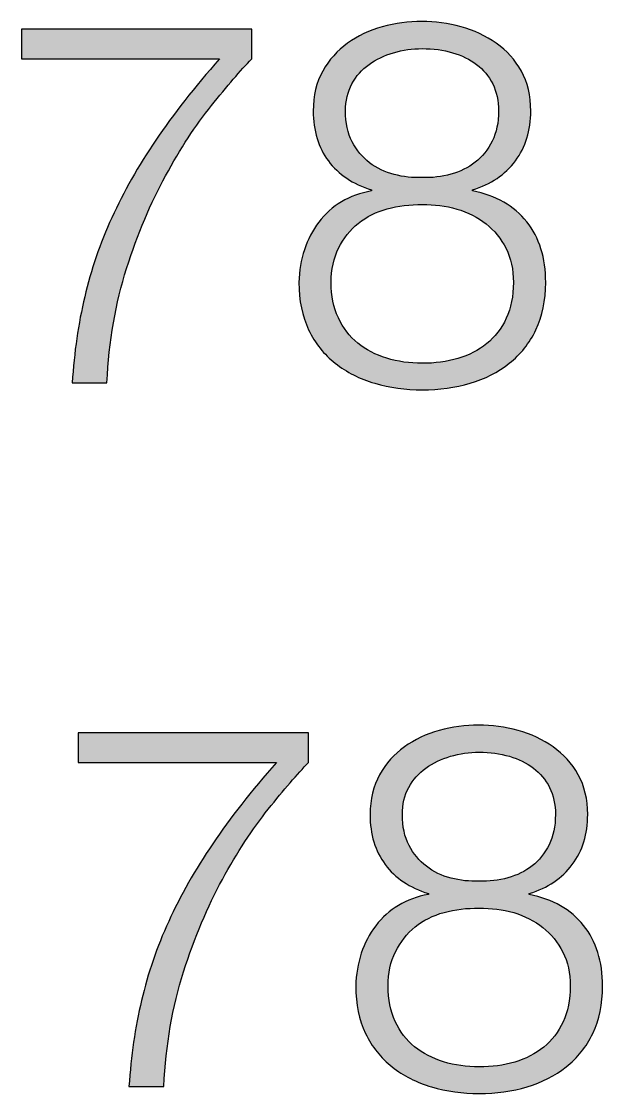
# Paper-space layout 'A0mask (portrait)' of a CAD drawing. Extents: x 0 to 810, y 0 to 1153.
# Drawn here: x 656.95 to 661.35, y 43.87 to 51.99 of the extents above; entities that cross this region are included whole.
import ezdxf
from ezdxf.enums import TextEntityAlignment as Align

# ---------------------------------------------------------------- set-up
doc = ezdxf.new("R2010")
doc.units = 0
doc.layers.get('0').update_dxf_attribs({"linetype": 'CONTINUOUS'})
doc.layers.get('Defpoints').update_dxf_attribs({"linetype": 'CONTINUOUS'})
doc.layers.add('JPP_Mask', color=7, linetype='CONTINUOUS')
doc.styles.add('JPP', font='arial.ttf')

# ---------------------------------------------------------------- blocks, each defined once
blk = doc.blocks.new('A0mask (portrait)')
at = {"true_color": 0x004a91}
h = blk.add_hatch(color=154, dxfattribs=at)
edge = h.paths.add_edge_path()
edge.add_spline(control_points=[(657.3341, 49.2564), (657.3341, 49.2564), (657.5977, 49.2564), (657.5977, 49.2564), (657.6134, 49.5717), (657.6631, 49.8609), (657.7469, 50.1231)], knot_values=[4, 4, 4, 4, 5, 5, 5, 6, 6, 6, 6], degree=3, periodic=0)
edge.add_spline(control_points=[(657.7469, 50.1231), (657.8311, 50.3854), (657.9291, 50.6192), (658.0418, 50.8251)], knot_values=[3, 3, 3, 3, 4, 4, 4, 4], degree=3, periodic=0)
edge.add_spline(control_points=[(658.0418, 50.8251), (658.1539, 51.0306), (658.2699, 51.2076), (658.3887, 51.3562), (658.5075, 51.5049), (658.6098, 51.6232), (658.695, 51.7112)], knot_values=[1, 1, 1, 1, 2, 2, 2, 3, 3, 3, 3], degree=3, periodic=0)
edge.add_spline(control_points=[(658.695, 51.7112), (658.695, 51.7112), (658.695, 51.9361), (658.695, 51.9361), (658.695, 51.9361), (658.4496, 51.9361), (658.1429, 51.9361)], knot_values=[12.624977, 12.624977, 12.624977, 12.624977, 13.624977, 13.624977, 13.624977, 14, 14, 14, 14], degree=3, periodic=0)
edge.add_spline(control_points=[(658.1429, 51.9361), (657.8362, 51.9361), (657.4681, 51.9361), (657.2228, 51.9361)], knot_values=[12.249985, 12.249985, 12.249985, 12.249985, 12.624977, 12.624977, 12.624977, 12.624977], degree=3, periodic=0)
edge.add_spline(control_points=[(657.2228, 51.9361), (657.1614, 51.9361), (657.1078, 51.9361), (657.0647, 51.9361)], knot_values=[12.156237, 12.156237, 12.156237, 12.156237, 12.249985, 12.249985, 12.249985, 12.249985], degree=3, periodic=0)
edge.add_spline(control_points=[(657.0647, 51.9361), (657.0215, 51.9361), (656.9889, 51.9361), (656.9698, 51.9361)], knot_values=[12.062489, 12.062489, 12.062489, 12.062489, 12.156237, 12.156237, 12.156237, 12.156237], degree=3, periodic=0)
edge.add_spline(control_points=[(656.9502, 51.9361), (656.9502, 51.9361), (656.9502, 51.9361), (656.9502, 51.9361), (656.9502, 51.9361), (656.9502, 51.9361), (656.9502, 51.9361)], knot_values=[11.999502, 11.999502, 11.999502, 11.999502, 12, 12, 12, 12.0006, 12.0006, 12.0006, 12.0006], degree=3, periodic=0)
edge.add_spline(control_points=[(656.9502, 51.9264), (656.9502, 51.9172), (656.9502, 51.9021), (656.9502, 51.8839)], knot_values=[11.687496, 11.687496, 11.687496, 11.687496, 11.874992, 11.874992, 11.874992, 11.874992], degree=3, periodic=0)
edge.add_spline(control_points=[(656.9502, 51.8839), (656.9502, 51.8658), (656.9502, 51.8447), (656.9502, 51.8237)], knot_values=[11.5, 11.5, 11.5, 11.5, 11.687496, 11.687496, 11.687496, 11.687496], degree=3, periodic=0)
edge.add_spline(control_points=[(656.9502, 51.8237), (656.9502, 51.8026), (656.9502, 51.7815), (656.9502, 51.7634)], knot_values=[11.312504, 11.312504, 11.312504, 11.312504, 11.5, 11.5, 11.5, 11.5], degree=3, periodic=0)
edge.add_spline(control_points=[(656.9502, 51.7634), (656.9502, 51.7453), (656.9502, 51.7301), (656.9502, 51.7209)], knot_values=[11.125008, 11.125008, 11.125008, 11.125008, 11.312504, 11.312504, 11.312504, 11.312504], degree=3, periodic=0)
edge.add_spline(control_points=[(656.9502, 51.7112), (656.9502, 51.7112), (656.9502, 51.7112), (656.9502, 51.7112), (656.9502, 51.7112), (656.9502, 51.7112), (656.9502, 51.7112)], knot_values=[10.999766, 10.999766, 10.999766, 10.999766, 11, 11, 11, 11.001231, 11.001231, 11.001231, 11.001231], degree=3, periodic=0)
edge.add_spline(control_points=[(656.9569, 51.7112), (656.9595, 51.7112), (656.9629, 51.7112), (656.967, 51.7112)], knot_values=[10.937511, 10.937511, 10.937511, 10.937511, 10.960948, 10.960948, 10.960948, 10.960948], degree=3, periodic=0)
edge.add_spline(control_points=[(656.967, 51.7112), (656.9835, 51.7112), (657.0115, 51.7112), (657.0486, 51.7112)], knot_values=[10.843763, 10.843763, 10.843763, 10.843763, 10.937511, 10.937511, 10.937511, 10.937511], degree=3, periodic=0)
edge.add_spline(control_points=[(657.0486, 51.7112), (657.0857, 51.7112), (657.1319, 51.7112), (657.1846, 51.7112)], knot_values=[10.750015, 10.750015, 10.750015, 10.750015, 10.843763, 10.843763, 10.843763, 10.843763], degree=3, periodic=0)
edge.add_spline(control_points=[(657.1846, 51.7112), (657.3956, 51.7112), (657.7121, 51.7112), (657.9759, 51.7112)], knot_values=[10.375023, 10.375023, 10.375023, 10.375023, 10.750015, 10.750015, 10.750015, 10.750015], degree=3, periodic=0)
edge.add_spline(control_points=[(657.9759, 51.7112), (658.2397, 51.7112), (658.4507, 51.7112), (658.4507, 51.7112), (658.2619, 51.4963), (658.1009, 51.2909), (657.9679, 51.0945), (657.8349, 50.898), (657.7237, 50.702), (657.6347, 50.507)], knot_values=[8, 8, 8, 8, 8.375023, 8.375023, 8.375023, 9.375023, 9.375023, 9.375023, 10.375023, 10.375023, 10.375023, 10.375023], degree=3, periodic=0)
edge.add_spline(control_points=[(657.6347, 50.507), (657.5452, 50.312), (657.4766, 50.1122), (657.4292, 49.9077)], knot_values=[7, 7, 7, 7, 8, 8, 8, 8], degree=3, periodic=0)
edge.add_spline(control_points=[(657.4292, 49.9077), (657.3809, 49.7037), (657.3497, 49.4865), (657.3341, 49.2564)], knot_values=[6, 6, 6, 6, 7, 7, 7, 7], degree=3, periodic=0)
h = blk.add_hatch(color=154, dxfattribs=at)
edge = h.paths.add_edge_path(flags=16)
edge.add_spline(control_points=[(660.2036, 50.8365), (660.2736, 50.8559), (660.3347, 50.8862), (660.3877, 50.9278), (660.4407, 50.969), (660.4833, 51.022), (660.516, 51.0869), (660.5482, 51.1513), (660.5643, 51.2275), (660.5643, 51.3155), (660.5643, 51.3931), (660.5491, 51.4613), (660.5198, 51.521), (660.49, 51.5806), (660.4493, 51.6298), (660.3977, 51.6682), (660.3456, 51.707), (660.285, 51.7368), (660.2154, 51.7576), (660.1454, 51.778), (660.0691, 51.7884), (659.9863, 51.7884), (659.9115, 51.7884), (659.8391, 51.778), (659.7695, 51.7576), (659.6995, 51.7368), (659.6374, 51.707), (659.583, 51.6682), (659.529, 51.6298), (659.4855, 51.5806), (659.4533, 51.521), (659.4211, 51.4613), (659.405, 51.3931), (659.405, 51.3155), (659.405, 51.2251), (659.4216, 51.1475), (659.4552, 51.0826), (659.4888, 51.0182), (659.5328, 50.9652), (659.5873, 50.924), (659.6412, 50.8824), (659.7032, 50.8526), (659.7733, 50.8346), (659.8429, 50.8166), (659.9139, 50.8085), (659.9863, 50.8114), (660.0616, 50.8085), (660.134, 50.8171), (660.2036, 50.8365)], knot_values=[0, 0, 0, 0, 1, 1, 1, 2, 2, 2, 3, 3, 3, 4, 4, 4, 5, 5, 5, 6, 6, 6, 7, 7, 7, 8, 8, 8, 9, 9, 9, 10, 10, 10, 11, 11, 11, 12, 12, 12, 13, 13, 13, 14, 14, 14, 15, 15, 15, 16, 16, 16, 16], degree=3, periodic=0)
edge = h.paths.add_edge_path(flags=16)
edge.add_spline(control_points=[(660.2561, 49.4405), (660.3399, 49.4652), (660.4128, 49.5026), (660.4753, 49.5532), (660.5373, 49.6034), (660.5861, 49.6673), (660.6225, 49.7449), (660.6585, 49.8225), (660.6769, 49.913), (660.6769, 50.0166), (660.6769, 50.1146), (660.658, 50.2008), (660.6206, 50.2741), (660.5832, 50.348), (660.5326, 50.41), (660.4691, 50.4606), (660.4057, 50.5108), (660.3323, 50.5482), (660.2481, 50.5728), (660.1643, 50.5974), (660.0767, 50.6083), (659.9863, 50.606), (659.8935, 50.6083), (659.805, 50.5979), (659.7208, 50.5747), (659.637, 50.5515), (659.5636, 50.5146), (659.5016, 50.4644), (659.4396, 50.4138), (659.3899, 50.3513), (659.3525, 50.276), (659.3151, 50.2012), (659.2962, 50.1146), (659.2962, 50.0166), (659.2962, 49.9158), (659.3141, 49.8263), (659.3506, 49.7487), (659.3866, 49.6715), (659.4358, 49.6072), (659.4978, 49.557), (659.5598, 49.5063), (659.6327, 49.4685), (659.717, 49.4424), (659.8008, 49.4169), (659.8907, 49.4036), (659.9863, 49.4036), (660.0819, 49.4036), (660.1719, 49.4159), (660.2561, 49.4405)], knot_values=[0, 0, 0, 0, 1, 1, 1, 2, 2, 2, 3, 3, 3, 4, 4, 4, 5, 5, 5, 6, 6, 6, 7, 7, 7, 8, 8, 8, 9, 9, 9, 10, 10, 10, 11, 11, 11, 12, 12, 12, 13, 13, 13, 14, 14, 14, 15, 15, 15, 16, 16, 16, 16], degree=3, periodic=0)
edge = h.paths.add_edge_path()
edge.add_spline(control_points=[(660.6921, 50.9373), (660.6145, 50.8327), (660.5061, 50.7598), (660.3664, 50.7181), (660.3664, 50.7181), (660.3664, 50.7106), (660.3664, 50.7106), (660.5449, 50.6741), (660.6817, 50.596), (660.7778, 50.4758), (660.8734, 50.3555), (660.9212, 50.2026), (660.9212, 50.0166), (660.9212, 49.8793), (660.8966, 49.7601), (660.8473, 49.6578), (660.7981, 49.5556), (660.7309, 49.4708), (660.6457, 49.4036), (660.5605, 49.3364), (660.4616, 49.2862), (660.3489, 49.2526), (660.2367, 49.219), (660.1155, 49.202), (659.9863, 49.202), (659.8599, 49.202), (659.7397, 49.219), (659.6261, 49.2526), (659.512, 49.2862), (659.4126, 49.3364), (659.3274, 49.4036), (659.2422, 49.4708), (659.1745, 49.5556), (659.1257, 49.6578), (659.0765, 49.7601), (659.0519, 49.8793), (659.0519, 50.0166), (659.0571, 50.1946), (659.1073, 50.3475), (659.2034, 50.4739), (659.299, 50.6007), (659.432, 50.6793), (659.6024, 50.7106), (659.6024, 50.7106), (659.6024, 50.7181), (659.6024, 50.7181), (659.4604, 50.7622), (659.3511, 50.8351), (659.2749, 50.9373), (659.1986, 51.0395), (659.1603, 51.1655), (659.1603, 51.3155), (659.1603, 51.432), (659.1844, 51.5328), (659.2322, 51.618), (659.2801, 51.7032), (659.343, 51.7737), (659.4202, 51.8291), (659.4978, 51.885), (659.5858, 51.9261), (659.6838, 51.9536), (659.7823, 51.9806), (659.8817, 51.9943), (659.9825, 51.9943), (660.0833, 51.9943), (660.1828, 51.9806), (660.2812, 51.9536), (660.3792, 51.9261), (660.4677, 51.885), (660.5468, 51.8291), (660.6258, 51.7737), (660.6888, 51.7032), (660.7371, 51.618), (660.7849, 51.5328), (660.8085, 51.432), (660.8085, 51.3155), (660.8085, 51.1683), (660.7697, 51.0419), (660.6921, 50.9373)], knot_values=[0, 0, 0, 0, 1, 1, 1, 2, 2, 2, 3, 3, 3, 4, 4, 4, 5, 5, 5, 6, 6, 6, 7, 7, 7, 8, 8, 8, 9, 9, 9, 10, 10, 10, 11, 11, 11, 12, 12, 12, 13, 13, 13, 14, 14, 14, 15, 15, 15, 16, 16, 16, 17, 17, 17, 18, 18, 18, 19, 19, 19, 20, 20, 20, 21, 21, 21, 22, 22, 22, 23, 23, 23, 24, 24, 24, 25, 25, 25, 26, 26, 26, 26], degree=3, periodic=0)
h = blk.add_hatch(color=154, dxfattribs=at)
edge = h.paths.add_edge_path(flags=16)
edge.add_spline(control_points=[(660.6343, 45.5046), (660.7044, 45.524), (660.7655, 45.5543), (660.8185, 45.5959), (660.8715, 45.6371), (660.9141, 45.6901), (660.9468, 45.755), (660.9789, 45.8193), (660.995, 45.8956), (660.995, 45.9836), (660.995, 46.0612), (660.9799, 46.1294), (660.9505, 46.189), (660.9207, 46.2487), (660.88, 46.2979), (660.8284, 46.3363), (660.7763, 46.3751), (660.7158, 46.4049), (660.6462, 46.4257), (660.5761, 46.4461), (660.4999, 46.4565), (660.4171, 46.4565), (660.3423, 46.4565), (660.2699, 46.4461), (660.2003, 46.4257), (660.1302, 46.4049), (660.0682, 46.3751), (660.0138, 46.3363), (659.9598, 46.2979), (659.9163, 46.2487), (659.8841, 46.189), (659.8519, 46.1294), (659.8358, 46.0612), (659.8358, 45.9836), (659.8358, 45.8932), (659.8523, 45.8156), (659.886, 45.7507), (659.9196, 45.6863), (659.9636, 45.6333), (660.018, 45.5921), (660.072, 45.5505), (660.134, 45.5207), (660.2041, 45.5027), (660.2736, 45.4847), (660.3446, 45.4766), (660.4171, 45.4795), (660.4923, 45.4766), (660.5648, 45.4852), (660.6343, 45.5046)], knot_values=[0, 0, 0, 0, 1, 1, 1, 2, 2, 2, 3, 3, 3, 4, 4, 4, 5, 5, 5, 6, 6, 6, 7, 7, 7, 8, 8, 8, 9, 9, 9, 10, 10, 10, 11, 11, 11, 12, 12, 12, 13, 13, 13, 14, 14, 14, 15, 15, 15, 16, 16, 16, 16], degree=3, periodic=0)
edge = h.paths.add_edge_path(flags=16)
edge.add_spline(control_points=[(660.6869, 44.1086), (660.7707, 44.1332), (660.8436, 44.1706), (660.906, 44.2213), (660.9681, 44.2715), (661.0168, 44.3354), (661.0533, 44.413), (661.0892, 44.4906), (661.1077, 44.581), (661.1077, 44.6847), (661.1077, 44.7827), (661.0888, 44.8688), (661.0514, 44.9422), (661.014, 45.0161), (660.9633, 45.0781), (660.8999, 45.1287), (660.8365, 45.1789), (660.7631, 45.2163), (660.6788, 45.2409), (660.595, 45.2655), (660.5075, 45.2764), (660.4171, 45.274), (660.3243, 45.2764), (660.2358, 45.266), (660.1515, 45.2428), (660.0677, 45.2196), (659.9944, 45.1827), (659.9323, 45.1325), (659.8703, 45.0819), (659.8206, 45.0194), (659.7832, 44.9441), (659.7458, 44.8693), (659.7269, 44.7827), (659.7269, 44.6847), (659.7269, 44.5839), (659.7449, 44.4944), (659.7813, 44.4168), (659.8173, 44.3396), (659.8666, 44.2753), (659.9286, 44.2251), (659.9906, 44.1744), (660.0635, 44.1366), (660.1477, 44.1105), (660.2315, 44.085), (660.3214, 44.0717), (660.4171, 44.0717), (660.5127, 44.0717), (660.6026, 44.084), (660.6869, 44.1086)], knot_values=[0, 0, 0, 0, 1, 1, 1, 2, 2, 2, 3, 3, 3, 4, 4, 4, 5, 5, 5, 6, 6, 6, 7, 7, 7, 8, 8, 8, 9, 9, 9, 10, 10, 10, 11, 11, 11, 12, 12, 12, 13, 13, 13, 14, 14, 14, 15, 15, 15, 16, 16, 16, 16], degree=3, periodic=0)
edge = h.paths.add_edge_path()
edge.add_spline(control_points=[(661.1228, 45.6054), (661.0452, 45.5008), (660.9368, 45.4279), (660.7972, 45.3862), (660.7972, 45.3862), (660.7972, 45.3787), (660.7972, 45.3787), (660.9756, 45.3422), (661.1124, 45.2641), (661.2085, 45.1439), (661.3041, 45.0236), (661.3519, 44.8707), (661.3519, 44.6847), (661.3519, 44.5474), (661.3273, 44.4281), (661.2781, 44.3259), (661.2289, 44.2237), (661.1617, 44.1389), (661.0765, 44.0717), (660.9912, 44.0045), (660.8923, 43.9543), (660.7797, 43.9207), (660.6675, 43.8871), (660.5463, 43.8701), (660.4171, 43.8701), (660.2907, 43.8701), (660.1704, 43.8871), (660.0568, 43.9207), (659.9428, 43.9543), (659.8434, 44.0045), (659.7582, 44.0717), (659.6729, 44.1389), (659.6053, 44.2237), (659.5565, 44.3259), (659.5073, 44.4281), (659.4827, 44.5474), (659.4827, 44.6847), (659.4879, 44.8627), (659.538, 45.0156), (659.6341, 45.142), (659.7297, 45.2688), (659.8628, 45.3474), (660.0332, 45.3787), (660.0332, 45.3787), (660.0332, 45.3862), (660.0332, 45.3862), (659.8912, 45.4302), (659.7818, 45.5031), (659.7056, 45.6054), (659.6294, 45.7076), (659.5911, 45.8336), (659.5911, 45.9836), (659.5911, 46.1001), (659.6152, 46.2009), (659.663, 46.2861), (659.7108, 46.3713), (659.7738, 46.4418), (659.8509, 46.4972), (659.9286, 46.5531), (660.0166, 46.5942), (660.1146, 46.6217), (660.213, 46.6487), (660.3125, 46.6624), (660.4133, 46.6624), (660.5141, 46.6624), (660.6135, 46.6487), (660.712, 46.6217), (660.81, 46.5942), (660.8985, 46.5531), (660.9775, 46.4972), (661.0566, 46.4418), (661.1195, 46.3713), (661.1678, 46.2861), (661.2156, 46.2009), (661.2393, 46.1001), (661.2393, 45.9836), (661.2393, 45.8364), (661.2005, 45.71), (661.1228, 45.6054)], knot_values=[0, 0, 0, 0, 1, 1, 1, 2, 2, 2, 3, 3, 3, 4, 4, 4, 5, 5, 5, 6, 6, 6, 7, 7, 7, 8, 8, 8, 9, 9, 9, 10, 10, 10, 11, 11, 11, 12, 12, 12, 13, 13, 13, 14, 14, 14, 15, 15, 15, 16, 16, 16, 17, 17, 17, 18, 18, 18, 19, 19, 19, 20, 20, 20, 21, 21, 21, 22, 22, 22, 23, 23, 23, 24, 24, 24, 25, 25, 25, 26, 26, 26, 26], degree=3, periodic=0)
h = blk.add_hatch(color=154, dxfattribs=at)
edge = h.paths.add_edge_path()
edge.add_spline(control_points=[(659.1257, 46.3793), (659.1257, 46.3793), (659.1257, 46.6042), (659.1257, 46.6042), (659.1257, 46.6042), (658.8804, 46.6042), (658.5736, 46.6042)], knot_values=[12.624977, 12.624977, 12.624977, 12.624977, 13.624977, 13.624977, 13.624977, 14, 14, 14, 14], degree=3, periodic=0)
edge.add_spline(control_points=[(658.5736, 46.6042), (658.2669, 46.6042), (657.8989, 46.6042), (657.6535, 46.6042)], knot_values=[12.249985, 12.249985, 12.249985, 12.249985, 12.624977, 12.624977, 12.624977, 12.624977], degree=3, periodic=0)
edge.add_spline(control_points=[(657.6535, 46.6042), (657.5922, 46.6042), (657.5385, 46.6042), (657.4954, 46.6042)], knot_values=[12.156237, 12.156237, 12.156237, 12.156237, 12.249985, 12.249985, 12.249985, 12.249985], degree=3, periodic=0)
edge.add_spline(control_points=[(657.4954, 46.6042), (657.4523, 46.6042), (657.4197, 46.6042), (657.4005, 46.6042)], knot_values=[12.062489, 12.062489, 12.062489, 12.062489, 12.156237, 12.156237, 12.156237, 12.156237], degree=3, periodic=0)
edge.add_spline(control_points=[(657.3809, 46.6042), (657.3809, 46.6042), (657.3809, 46.6042), (657.3809, 46.6042), (657.3809, 46.6042), (657.3809, 46.6042), (657.3809, 46.6042)], knot_values=[11.999502, 11.999502, 11.999502, 11.999502, 12, 12, 12, 12.0006, 12.0006, 12.0006, 12.0006], degree=3, periodic=0)
edge.add_spline(control_points=[(657.3809, 46.5945), (657.3809, 46.5853), (657.3809, 46.5701), (657.3809, 46.552)], knot_values=[11.687496, 11.687496, 11.687496, 11.687496, 11.874992, 11.874992, 11.874992, 11.874992], degree=3, periodic=0)
edge.add_spline(control_points=[(657.3809, 46.552), (657.3809, 46.5339), (657.3809, 46.5128), (657.3809, 46.4918)], knot_values=[11.5, 11.5, 11.5, 11.5, 11.687496, 11.687496, 11.687496, 11.687496], degree=3, periodic=0)
edge.add_spline(control_points=[(657.3809, 46.4918), (657.3809, 46.4707), (657.3809, 46.4496), (657.3809, 46.4315)], knot_values=[11.312504, 11.312504, 11.312504, 11.312504, 11.5, 11.5, 11.5, 11.5], degree=3, periodic=0)
edge.add_spline(control_points=[(657.3809, 46.4315), (657.3809, 46.4134), (657.3809, 46.3982), (657.3809, 46.389)], knot_values=[11.125008, 11.125008, 11.125008, 11.125008, 11.312504, 11.312504, 11.312504, 11.312504], degree=3, periodic=0)
edge.add_spline(control_points=[(657.3809, 46.3793), (657.3809, 46.3793), (657.3809, 46.3793), (657.3809, 46.3793), (657.3809, 46.3793), (657.3809, 46.3793), (657.3809, 46.3793)], knot_values=[10.999766, 10.999766, 10.999766, 10.999766, 11, 11, 11, 11.001231, 11.001231, 11.001231, 11.001231], degree=3, periodic=0)
edge.add_spline(control_points=[(657.3876, 46.3793), (657.3903, 46.3793), (657.3937, 46.3793), (657.3978, 46.3793)], knot_values=[10.937511, 10.937511, 10.937511, 10.937511, 10.960948, 10.960948, 10.960948, 10.960948], degree=3, periodic=0)
edge.add_spline(control_points=[(657.3978, 46.3793), (657.4143, 46.3793), (657.4423, 46.3793), (657.4794, 46.3793)], knot_values=[10.843763, 10.843763, 10.843763, 10.843763, 10.937511, 10.937511, 10.937511, 10.937511], degree=3, periodic=0)
edge.add_spline(control_points=[(657.4794, 46.3793), (657.5165, 46.3793), (657.5626, 46.3793), (657.6154, 46.3793)], knot_values=[10.750015, 10.750015, 10.750015, 10.750015, 10.843763, 10.843763, 10.843763, 10.843763], degree=3, periodic=0)
edge.add_spline(control_points=[(657.6154, 46.3793), (657.8264, 46.3793), (658.1429, 46.3793), (658.4067, 46.3793)], knot_values=[10.375023, 10.375023, 10.375023, 10.375023, 10.750015, 10.750015, 10.750015, 10.750015], degree=3, periodic=0)
edge.add_spline(control_points=[(658.4067, 46.3793), (658.6705, 46.3793), (658.8815, 46.3793), (658.8815, 46.3793), (658.6926, 46.1644), (658.5317, 45.959), (658.3987, 45.7625), (658.2657, 45.5661), (658.1544, 45.3701), (658.0654, 45.1751)], knot_values=[8, 8, 8, 8, 8.375023, 8.375023, 8.375023, 9.375023, 9.375023, 9.375023, 10.375023, 10.375023, 10.375023, 10.375023], degree=3, periodic=0)
edge.add_spline(control_points=[(658.0654, 45.1751), (657.976, 44.9801), (657.9073, 44.7803), (657.86, 44.5758)], knot_values=[7, 7, 7, 7, 8, 8, 8, 8], degree=3, periodic=0)
edge.add_spline(control_points=[(657.86, 44.5758), (657.8117, 44.3718), (657.7805, 44.1545), (657.7648, 43.9245)], knot_values=[6, 6, 6, 6, 7, 7, 7, 7], degree=3, periodic=0)
edge.add_spline(control_points=[(657.7648, 43.9245), (657.7648, 43.9245), (658.0285, 43.9245), (658.0285, 43.9245), (658.0441, 44.2398), (658.0938, 44.529), (658.1776, 44.7912)], knot_values=[4, 4, 4, 4, 5, 5, 5, 6, 6, 6, 6], degree=3, periodic=0)
edge.add_spline(control_points=[(658.1776, 44.7912), (658.2619, 45.0535), (658.3599, 45.2873), (658.4725, 45.4932)], knot_values=[3, 3, 3, 3, 4, 4, 4, 4], degree=3, periodic=0)
edge.add_spline(control_points=[(658.4725, 45.4932), (658.5847, 45.6986), (658.7007, 45.8757), (658.8195, 46.0243), (658.9383, 46.1729), (659.0405, 46.2913), (659.1257, 46.3793)], knot_values=[1, 1, 1, 1, 2, 2, 2, 3, 3, 3, 3], degree=3, periodic=0)
at = {"layer": 'Defpoints', "color": 154, "true_color": 0x004a91}
for points, knots in [([(658.695, 51.9361), (658.695, 51.9361), (658.695, 51.7112), (658.695, 51.7112), (658.6098, 51.6232), (658.5075, 51.5049), (658.3887, 51.3562), (658.2699, 51.2076), (658.1539, 51.0306), (658.0418, 50.8251), (657.9291, 50.6192), (657.8311, 50.3854), (657.7469, 50.1231), (657.6631, 49.8609), (657.6134, 49.5717), (657.5977, 49.2564), (657.5977, 49.2564), (657.3341, 49.2564), (657.3341, 49.2564), (657.3497, 49.4865), (657.3809, 49.7037), (657.4292, 49.9077), (657.4766, 50.1122), (657.5452, 50.312), (657.6347, 50.507), (657.7237, 50.702), (657.8349, 50.898), (657.9679, 51.0945), (658.1009, 51.2909), (658.2619, 51.4963), (658.4507, 51.7112), (658.4507, 51.7112), (656.9502, 51.7112), (656.9502, 51.7112), (656.9502, 51.7112), (656.9502, 51.9361), (656.9502, 51.9361), (656.9502, 51.9361), (658.695, 51.9361), (658.695, 51.9361)], [0, 0, 0, 0, 1, 1, 1, 2, 2, 2, 3, 3, 3, 4, 4, 4, 5, 5, 5, 6, 6, 6, 7, 7, 7, 8, 8, 8, 9, 9, 9, 10, 10, 10, 11, 11, 11, 12, 12, 12, 13, 13, 13, 13]), ([(660.6921, 50.9373), (660.6145, 50.8327), (660.5061, 50.7598), (660.3664, 50.7181), (660.3664, 50.7181), (660.3664, 50.7106), (660.3664, 50.7106), (660.5449, 50.6741), (660.6817, 50.596), (660.7778, 50.4758), (660.8734, 50.3555), (660.9212, 50.2026), (660.9212, 50.0166), (660.9212, 49.8793), (660.8966, 49.7601), (660.8473, 49.6578), (660.7981, 49.5556), (660.7309, 49.4708), (660.6457, 49.4036), (660.5605, 49.3364), (660.4616, 49.2862), (660.3489, 49.2526), (660.2367, 49.219), (660.1155, 49.202), (659.9863, 49.202), (659.8599, 49.202), (659.7397, 49.219), (659.6261, 49.2526), (659.512, 49.2862), (659.4126, 49.3364), (659.3274, 49.4036), (659.2422, 49.4708), (659.1745, 49.5556), (659.1257, 49.6578), (659.0765, 49.7601), (659.0519, 49.8793), (659.0519, 50.0166), (659.0571, 50.1946), (659.1073, 50.3475), (659.2034, 50.4739), (659.299, 50.6007), (659.432, 50.6793), (659.6024, 50.7106), (659.6024, 50.7106), (659.6024, 50.7181), (659.6024, 50.7181), (659.4604, 50.7622), (659.3511, 50.8351), (659.2749, 50.9373), (659.1986, 51.0395), (659.1603, 51.1655), (659.1603, 51.3155), (659.1603, 51.432), (659.1844, 51.5328), (659.2322, 51.618), (659.2801, 51.7032), (659.343, 51.7737), (659.4202, 51.8291), (659.4978, 51.885), (659.5858, 51.9261), (659.6838, 51.9536), (659.7823, 51.9806), (659.8817, 51.9943), (659.9825, 51.9943), (660.0833, 51.9943), (660.1828, 51.9806), (660.2812, 51.9536), (660.3792, 51.9261), (660.4677, 51.885), (660.5468, 51.8291), (660.6258, 51.7737), (660.6888, 51.7032), (660.7371, 51.618), (660.7849, 51.5328), (660.8085, 51.432), (660.8085, 51.3155), (660.8085, 51.1683), (660.7697, 51.0419), (660.6921, 50.9373)], [0, 0, 0, 0, 1, 1, 1, 2, 2, 2, 3, 3, 3, 4, 4, 4, 5, 5, 5, 6, 6, 6, 7, 7, 7, 8, 8, 8, 9, 9, 9, 10, 10, 10, 11, 11, 11, 12, 12, 12, 13, 13, 13, 14, 14, 14, 15, 15, 15, 16, 16, 16, 17, 17, 17, 18, 18, 18, 19, 19, 19, 20, 20, 20, 21, 21, 21, 22, 22, 22, 23, 23, 23, 24, 24, 24, 25, 25, 25, 26, 26, 26, 26]), ([(660.2036, 50.8365), (660.2736, 50.8559), (660.3347, 50.8862), (660.3877, 50.9278), (660.4407, 50.969), (660.4833, 51.022), (660.516, 51.0869), (660.5482, 51.1513), (660.5643, 51.2275), (660.5643, 51.3155), (660.5643, 51.3931), (660.5491, 51.4613), (660.5198, 51.521), (660.49, 51.5806), (660.4493, 51.6298), (660.3977, 51.6682), (660.3456, 51.707), (660.285, 51.7368), (660.2154, 51.7576), (660.1454, 51.778), (660.0691, 51.7884), (659.9863, 51.7884), (659.9115, 51.7884), (659.8391, 51.778), (659.7695, 51.7576), (659.6995, 51.7368), (659.6374, 51.707), (659.583, 51.6682), (659.529, 51.6298), (659.4855, 51.5806), (659.4533, 51.521), (659.4211, 51.4613), (659.405, 51.3931), (659.405, 51.3155), (659.405, 51.2251), (659.4216, 51.1475), (659.4552, 51.0826), (659.4888, 51.0182), (659.5328, 50.9652), (659.5873, 50.924), (659.6412, 50.8824), (659.7032, 50.8526), (659.7733, 50.8346), (659.8429, 50.8166), (659.9139, 50.8085), (659.9863, 50.8114), (660.0616, 50.8085), (660.134, 50.8171), (660.2036, 50.8365)], [0, 0, 0, 0, 1, 1, 1, 2, 2, 2, 3, 3, 3, 4, 4, 4, 5, 5, 5, 6, 6, 6, 7, 7, 7, 8, 8, 8, 9, 9, 9, 10, 10, 10, 11, 11, 11, 12, 12, 12, 13, 13, 13, 14, 14, 14, 15, 15, 15, 16, 16, 16, 16]), ([(660.2561, 49.4405), (660.3399, 49.4652), (660.4128, 49.5026), (660.4753, 49.5532), (660.5373, 49.6034), (660.5861, 49.6673), (660.6225, 49.7449), (660.6585, 49.8225), (660.6769, 49.913), (660.6769, 50.0166), (660.6769, 50.1146), (660.658, 50.2008), (660.6206, 50.2741), (660.5832, 50.348), (660.5326, 50.41), (660.4691, 50.4606), (660.4057, 50.5108), (660.3323, 50.5482), (660.2481, 50.5728), (660.1643, 50.5974), (660.0767, 50.6083), (659.9863, 50.606), (659.8935, 50.6083), (659.805, 50.5979), (659.7208, 50.5747), (659.637, 50.5515), (659.5636, 50.5146), (659.5016, 50.4644), (659.4396, 50.4138), (659.3899, 50.3513), (659.3525, 50.276), (659.3151, 50.2012), (659.2962, 50.1146), (659.2962, 50.0166), (659.2962, 49.9158), (659.3141, 49.8263), (659.3506, 49.7487), (659.3866, 49.6715), (659.4358, 49.6072), (659.4978, 49.557), (659.5598, 49.5063), (659.6327, 49.4685), (659.717, 49.4424), (659.8008, 49.4169), (659.8907, 49.4036), (659.9863, 49.4036), (660.0819, 49.4036), (660.1719, 49.4159), (660.2561, 49.4405)], [0, 0, 0, 0, 1, 1, 1, 2, 2, 2, 3, 3, 3, 4, 4, 4, 5, 5, 5, 6, 6, 6, 7, 7, 7, 8, 8, 8, 9, 9, 9, 10, 10, 10, 11, 11, 11, 12, 12, 12, 13, 13, 13, 14, 14, 14, 15, 15, 15, 16, 16, 16, 16]), ([(661.1228, 45.6054), (661.0452, 45.5008), (660.9368, 45.4279), (660.7972, 45.3862), (660.7972, 45.3862), (660.7972, 45.3787), (660.7972, 45.3787), (660.9756, 45.3422), (661.1124, 45.2641), (661.2085, 45.1439), (661.3041, 45.0236), (661.3519, 44.8707), (661.3519, 44.6847), (661.3519, 44.5474), (661.3273, 44.4281), (661.2781, 44.3259), (661.2289, 44.2237), (661.1617, 44.1389), (661.0765, 44.0717), (660.9912, 44.0045), (660.8923, 43.9543), (660.7797, 43.9207), (660.6675, 43.8871), (660.5463, 43.8701), (660.4171, 43.8701), (660.2907, 43.8701), (660.1704, 43.8871), (660.0568, 43.9207), (659.9428, 43.9543), (659.8434, 44.0045), (659.7582, 44.0717), (659.6729, 44.1389), (659.6053, 44.2237), (659.5565, 44.3259), (659.5073, 44.4281), (659.4827, 44.5474), (659.4827, 44.6847), (659.4879, 44.8627), (659.538, 45.0156), (659.6341, 45.142), (659.7297, 45.2688), (659.8628, 45.3474), (660.0332, 45.3787), (660.0332, 45.3787), (660.0332, 45.3862), (660.0332, 45.3862), (659.8912, 45.4302), (659.7818, 45.5031), (659.7056, 45.6054), (659.6294, 45.7076), (659.5911, 45.8336), (659.5911, 45.9836), (659.5911, 46.1001), (659.6152, 46.2009), (659.663, 46.2861), (659.7108, 46.3713), (659.7738, 46.4418), (659.8509, 46.4972), (659.9286, 46.5531), (660.0166, 46.5942), (660.1146, 46.6217), (660.213, 46.6487), (660.3125, 46.6624), (660.4133, 46.6624), (660.5141, 46.6624), (660.6135, 46.6487), (660.712, 46.6217), (660.81, 46.5942), (660.8985, 46.5531), (660.9775, 46.4972), (661.0566, 46.4418), (661.1195, 46.3713), (661.1678, 46.2861), (661.2156, 46.2009), (661.2393, 46.1001), (661.2393, 45.9836), (661.2393, 45.8364), (661.2005, 45.71), (661.1228, 45.6054)], [0, 0, 0, 0, 1, 1, 1, 2, 2, 2, 3, 3, 3, 4, 4, 4, 5, 5, 5, 6, 6, 6, 7, 7, 7, 8, 8, 8, 9, 9, 9, 10, 10, 10, 11, 11, 11, 12, 12, 12, 13, 13, 13, 14, 14, 14, 15, 15, 15, 16, 16, 16, 17, 17, 17, 18, 18, 18, 19, 19, 19, 20, 20, 20, 21, 21, 21, 22, 22, 22, 23, 23, 23, 24, 24, 24, 25, 25, 25, 26, 26, 26, 26]), ([(659.1257, 46.6042), (659.1257, 46.6042), (659.1257, 46.3793), (659.1257, 46.3793), (659.0405, 46.2913), (658.9383, 46.1729), (658.8195, 46.0243), (658.7007, 45.8757), (658.5847, 45.6986), (658.4725, 45.4932), (658.3599, 45.2873), (658.2619, 45.0535), (658.1776, 44.7912), (658.0938, 44.529), (658.0441, 44.2398), (658.0285, 43.9245), (658.0285, 43.9245), (657.7648, 43.9245), (657.7648, 43.9245), (657.7805, 44.1545), (657.8117, 44.3718), (657.86, 44.5758), (657.9073, 44.7803), (657.976, 44.9801), (658.0654, 45.1751), (658.1544, 45.3701), (658.2657, 45.5661), (658.3987, 45.7625), (658.5317, 45.959), (658.6926, 46.1644), (658.8815, 46.3793), (658.8815, 46.3793), (657.3809, 46.3793), (657.3809, 46.3793), (657.3809, 46.3793), (657.3809, 46.6042), (657.3809, 46.6042), (657.3809, 46.6042), (659.1257, 46.6042), (659.1257, 46.6042)], [0, 0, 0, 0, 1, 1, 1, 2, 2, 2, 3, 3, 3, 4, 4, 4, 5, 5, 5, 6, 6, 6, 7, 7, 7, 8, 8, 8, 9, 9, 9, 10, 10, 10, 11, 11, 11, 12, 12, 12, 13, 13, 13, 13]), ([(660.6343, 45.5046), (660.7044, 45.524), (660.7655, 45.5543), (660.8185, 45.5959), (660.8715, 45.6371), (660.9141, 45.6901), (660.9468, 45.755), (660.9789, 45.8193), (660.995, 45.8956), (660.995, 45.9836), (660.995, 46.0612), (660.9799, 46.1294), (660.9505, 46.189), (660.9207, 46.2487), (660.88, 46.2979), (660.8284, 46.3363), (660.7763, 46.3751), (660.7158, 46.4049), (660.6462, 46.4257), (660.5761, 46.4461), (660.4999, 46.4565), (660.4171, 46.4565), (660.3423, 46.4565), (660.2699, 46.4461), (660.2003, 46.4257), (660.1302, 46.4049), (660.0682, 46.3751), (660.0138, 46.3363), (659.9598, 46.2979), (659.9163, 46.2487), (659.8841, 46.189), (659.8519, 46.1294), (659.8358, 46.0612), (659.8358, 45.9836), (659.8358, 45.8932), (659.8523, 45.8156), (659.886, 45.7507), (659.9196, 45.6863), (659.9636, 45.6333), (660.018, 45.5921), (660.072, 45.5505), (660.134, 45.5207), (660.2041, 45.5027), (660.2736, 45.4847), (660.3446, 45.4766), (660.4171, 45.4795), (660.4923, 45.4766), (660.5648, 45.4852), (660.6343, 45.5046)], [0, 0, 0, 0, 1, 1, 1, 2, 2, 2, 3, 3, 3, 4, 4, 4, 5, 5, 5, 6, 6, 6, 7, 7, 7, 8, 8, 8, 9, 9, 9, 10, 10, 10, 11, 11, 11, 12, 12, 12, 13, 13, 13, 14, 14, 14, 15, 15, 15, 16, 16, 16, 16]), ([(660.6869, 44.1086), (660.7707, 44.1332), (660.8436, 44.1706), (660.906, 44.2213), (660.9681, 44.2715), (661.0168, 44.3354), (661.0533, 44.413), (661.0892, 44.4906), (661.1077, 44.581), (661.1077, 44.6847), (661.1077, 44.7827), (661.0888, 44.8688), (661.0514, 44.9422), (661.014, 45.0161), (660.9633, 45.0781), (660.8999, 45.1287), (660.8365, 45.1789), (660.7631, 45.2163), (660.6788, 45.2409), (660.595, 45.2655), (660.5075, 45.2764), (660.4171, 45.274), (660.3243, 45.2764), (660.2358, 45.266), (660.1515, 45.2428), (660.0677, 45.2196), (659.9944, 45.1827), (659.9323, 45.1325), (659.8703, 45.0819), (659.8206, 45.0194), (659.7832, 44.9441), (659.7458, 44.8693), (659.7269, 44.7827), (659.7269, 44.6847), (659.7269, 44.5839), (659.7449, 44.4944), (659.7813, 44.4168), (659.8173, 44.3396), (659.8666, 44.2753), (659.9286, 44.2251), (659.9906, 44.1744), (660.0635, 44.1366), (660.1477, 44.1105), (660.2315, 44.085), (660.3214, 44.0717), (660.4171, 44.0717), (660.5127, 44.0717), (660.6026, 44.084), (660.6869, 44.1086)], [0, 0, 0, 0, 1, 1, 1, 2, 2, 2, 3, 3, 3, 4, 4, 4, 5, 5, 5, 6, 6, 6, 7, 7, 7, 8, 8, 8, 9, 9, 9, 10, 10, 10, 11, 11, 11, 12, 12, 12, 13, 13, 13, 14, 14, 14, 15, 15, 15, 16, 16, 16, 16])]:
    blk.add_open_spline(points, degree=3, knots=knots, dxfattribs=at)
at = {"color": 7, "style": 'JPP'}
for tag, p in [('Client', (743, 115)), ('Project1', (743, 90)), ('Project2', (743, 82.5)), ('Project3', (743, 75)), ('Title1', (743, 57.5)), ('Title2', (743, 50)), ('Title3', (743, 42.5)), ('Status', (635, 7.5))]:
    blk.add_attdef(tag, text='', height=3.5, dxfattribs=at).set_placement(p, align=Align.MIDDLE_LEFT)
at = {"color": 2, "style": 'JPP'}
for tag, p in [('Scale', (662.5, 25)), ('Checked', (752.5, 25)), ('Drawn', (707.5, 25)), ('Date', (797.5, 25))]:
    blk.add_attdef(tag, text='', height=2, dxfattribs=at).set_placement(p, align=Align.MIDDLE_CENTER)
at = {"color": 6, "style": 'JPP'}
for tag, p in [('Ref', (725, 7.5)), ('DrgNo.', (767, 7.5))]:
    blk.add_attdef(tag, text='', height=4, dxfattribs=at).set_placement(p, align=Align.MIDDLE_LEFT)
blk.add_attdef('Rev', text='', height=4, dxfattribs=at).set_placement((801.2747, 7.5), align=Align.MIDDLE_CENTER)

psp = doc.layouts.new('A0mask (portrait)')

# ---------------------------------------------------------------- block references
at = {"layer": 'JPP_Mask'}
psp.add_blockref('A0mask (portrait)', (0, 0), dxfattribs=at)

doc.saveas('drawing.dxf')
